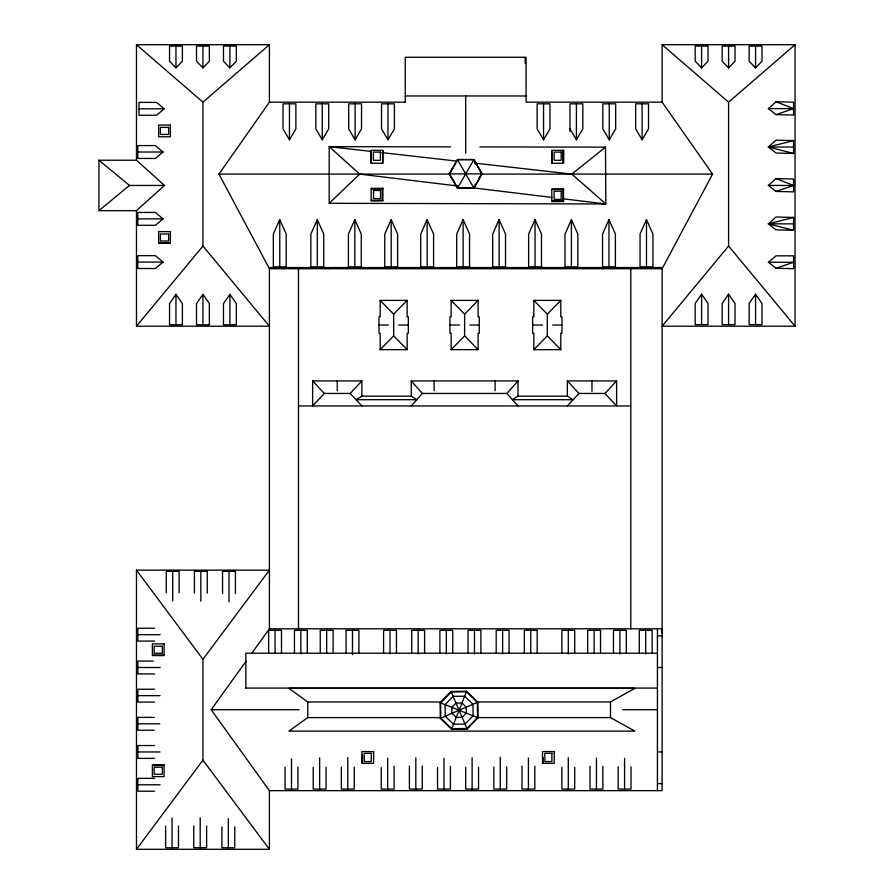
<?xml version="1.0" encoding="UTF-8"?>
<svg xmlns="http://www.w3.org/2000/svg" width="894" height="894" viewBox="0 0 894 894"><rect width="100%" height="100%" fill="white"/><g stroke="black" fill="none" stroke-linecap="round" stroke-linejoin="round"><path stroke-width="1.34" d="M551.799 162.842L551.799 150.74M382.755 151.354L382.766 150.762L382.755 162.842L382.174 162.842M563.533 151.354L563.533 150.762L563.533 162.842L562.941 162.842L562.941 151.354M362.416 762.504L362.506 754.894M543.038 762.504L543.105 757.43M662.007 632.986L662.13 628.795L269.407 628.795L251.616 653.525M451.515 729.213L466.634 691.252L477.843 702.159L478.055 717.793L467.149 729.001L451.515 729.213L440.306 718.307L440.094 702.673L451.001 691.464L466.634 691.252M279.766 219.645L273.34 234.027L273.34 266.96L286.192 266.96L286.192 234.027L279.766 219.645L279.766 266.96M317.303 219.645L310.877 234.027L310.877 266.96L323.729 266.96L323.729 234.027L317.303 219.645L317.303 266.96M354.829 219.645L348.403 234.027L348.403 266.96L361.254 266.96L361.254 234.027L354.829 219.645L354.829 266.96M391.192 219.645L384.766 234.027L384.766 266.96L397.618 266.96L397.618 234.027L391.192 219.645L391.192 266.96M427.153 219.645L420.728 234.027L420.728 266.96L433.59 266.96L433.59 234.027L427.153 219.645L427.153 266.96M463.126 219.645L456.7 234.027L456.7 266.96L469.551 266.96L469.551 234.027L463.126 219.645L463.126 266.96M499.098 219.645L492.672 234.027L492.672 266.96L505.523 266.96L505.523 234.027L499.098 219.645L499.098 266.96M535.059 219.645L528.633 234.027L528.633 266.96L541.496 266.96L541.496 234.027L535.059 219.645L535.059 266.96M571.422 219.645L564.997 234.027L564.997 266.96L577.848 266.96L577.848 234.027L571.422 219.645L571.422 266.96M608.959 219.645L602.534 234.027L602.534 266.96L615.385 266.96L615.385 234.027L608.959 219.645L608.959 266.96M646.485 219.645L640.059 234.027L640.059 266.96L652.911 266.96L652.911 234.027L646.485 219.645L646.485 266.96M662.13 44.7L728.588 102.173L728.588 246.04L662.13 326.198L795.057 326.198L795.057 44.7L662.13 44.7L662.13 102.173L712.585 174.107L662.13 268.725L269.407 268.725L218.952 174.107L269.407 102.173L269.407 44.7L136.48 44.7L136.48 160.227L164.485 185.449L136.48 210.66L98.943 210.66L98.943 160.227L136.48 160.227M457.549 159.724L449.38 174.017L457.549 188.299L473.876 188.299L482.034 173.76L473.876 159.478L457.549 159.478L449.38 173.76L457.549 188.042M474.211 186.522L475.496 184.265M478.726 178.621L480.022 176.364M449.347 173.883L457.527 159.724L473.876 159.724L482.045 173.883L473.876 188.042L457.527 188.042L449.347 173.883L482.045 173.883M457.527 188.042L473.876 159.724L482.034 174.017M289.444 139.799L295.869 128.87L295.869 103.838L283.018 103.838L283.018 128.87L289.444 139.799L289.444 103.838M322.287 139.799L328.713 128.87L328.713 103.838L315.861 103.838L315.861 128.87L322.287 139.799L322.287 103.838M355.119 139.799L361.545 128.87L361.545 103.838L348.694 103.838L348.694 128.87L355.119 139.799L355.119 103.838M387.962 139.799L394.388 128.87L394.388 103.838L381.537 103.838L381.537 128.87L387.962 139.799L387.962 103.838M543.563 139.799L549.989 128.87L549.989 103.827L537.138 103.827L537.138 128.87L543.563 139.799L543.563 103.827M569.981 128.87L576.406 139.799L582.832 128.87L582.832 103.827L569.981 103.827L569.981 131.653M609.25 139.799L615.675 128.87L615.675 103.827L602.824 103.827L602.824 128.87L609.25 139.799L609.25 103.827M642.093 139.799L648.519 128.87L648.519 103.827L635.668 103.827L635.668 128.87L642.093 139.799L642.093 103.827M175.962 294.338L169.536 303.58L169.536 324.757L182.387 324.757L182.387 303.58L175.962 294.338L175.962 324.757M202.938 294.338L196.512 303.58L196.512 324.757L209.364 324.757L209.364 303.58L202.938 294.338L202.938 324.757M229.914 294.338L223.489 303.58L223.489 324.757L236.34 324.757L236.34 303.58L229.914 294.338L229.914 324.757M701.611 294.193L695.186 303.435L695.186 324.611L708.037 324.611L708.037 303.435L701.611 294.193L701.611 324.611M728.588 294.193L722.162 303.435L722.162 324.611L735.013 324.611L735.013 303.435L728.588 294.193L728.588 324.611M755.564 294.193L749.138 303.435L749.138 324.611L761.99 324.611L761.99 303.435L755.564 294.193L755.564 324.611M269.407 849.3L202.938 760.157L202.938 659.291L269.407 570.148L136.48 570.148L136.48 849.3L269.407 849.3L269.407 790.654L211.185 709.724L245.962 661.392M136.48 849.3L202.938 760.157M202.938 246.04L269.407 326.198L136.48 326.198L202.938 246.04L202.938 102.173L136.48 44.7M411.251 405.954L422.326 393.438L506.92 393.438L517.984 380.922L411.251 380.922L411.251 396.176L416.783 399.696L356.069 399.696L361.891 396.176L411.251 396.176M361.891 380.922L350.236 393.438L324.287 393.438L312.632 405.954L312.632 380.922L361.891 380.922L361.891 396.176M567.344 405.954L578.999 393.438L604.947 393.438L616.603 405.954L616.603 380.922L567.344 380.922L567.344 396.176L573.177 399.696L512.452 399.696L517.984 396.176L567.344 396.176M604.947 393.438L616.603 380.922M175.962 67.888L182.387 61.25L182.387 46.075L169.536 46.075L169.536 61.25L175.962 67.888L175.962 46.075M202.938 67.888L209.364 61.25L209.364 46.075L196.512 46.075L196.512 61.25L202.938 67.888L202.938 46.075M229.914 67.888L236.34 61.25L236.34 46.075L223.489 46.075L223.489 61.25L229.914 67.888L229.914 46.075M701.611 67.888L708.037 61.25L708.037 46.075L695.186 46.075L695.186 61.25L701.611 67.888L701.611 46.075M728.588 67.888L735.013 61.25L735.013 46.075L722.162 46.075L722.162 61.25L728.588 67.888L728.588 46.075M755.564 67.888L761.99 61.25L761.99 46.075L749.138 46.075L749.138 61.25L755.564 67.888L755.564 46.075M407.15 349.655L393.662 335.865L393.662 314.174L407.15 300.384L380.173 300.384L380.173 316.811L379 316.811L379 333.227L380.173 333.227L380.173 349.655L407.15 349.655L407.15 333.227L408.323 333.227L408.323 316.811L407.15 316.811L407.15 300.384M380.173 349.655L393.662 335.865M451.135 349.655L464.623 335.865L464.623 314.174L478.111 300.384L451.135 300.384L451.135 316.811L449.961 316.811L449.961 333.227L451.135 333.227L451.135 349.655L478.111 349.655L478.111 333.227L479.285 333.227L479.285 316.811L478.111 316.811L478.111 300.384M560.795 349.655L547.307 335.865L547.307 314.174L560.795 300.384L533.819 300.384L533.819 316.811L532.645 316.811L532.645 333.227L533.819 333.227L533.819 349.655L560.795 349.655L560.795 333.227L561.968 333.227L561.968 316.811L560.795 316.811L560.795 300.384M533.819 349.655L547.307 335.865M525.214 57.92L525.214 63.396M450.61 146.873L329.193 146.661L329.193 203.307L359.69 174.107L457.873 186.019M768.359 108.621L776.026 101.76L793.581 102.195L793.581 115.047L776.026 114.611L768.359 108.621L793.581 108.621L776.026 101.76M793.581 153.466L768.359 147.029L776.026 140.168L793.581 140.604L793.581 153.466L776.026 153.019L768.359 147.029L793.581 140.604M768.359 185.449L776.026 178.577L793.581 179.023L793.581 191.875L776.026 191.428L768.359 185.449L793.581 185.449L776.026 178.577M793.581 230.283L768.359 223.858L776.026 216.996L793.581 217.432L793.581 230.283L776.026 229.847L768.359 223.858L793.581 217.432M202.938 102.173L269.407 44.7M728.588 102.173L795.057 44.7M164.239 108.822L156.573 115.248L139.006 115.248L139.006 102.397L156.573 102.397L164.239 108.822L139.006 108.822M163.043 152.014L155.377 158.45L137.81 158.45L137.81 145.588L155.377 145.588L163.043 152.014L137.81 152.014M163.043 218.874L155.377 225.299L137.81 225.299L137.81 212.448L155.377 212.448L163.043 218.874L137.81 218.874M163.043 262.076L155.377 268.502L137.81 268.502L137.81 255.65L155.377 255.65L163.043 262.076L137.81 262.076M768.359 262.266L776.026 255.84L793.581 255.84L793.581 268.692L776.026 268.256L768.359 262.266L793.581 262.266L776.026 268.256M98.943 210.66L129.44 185.449L164.485 185.449M474.781 163.133L571.836 174.107L605.506 147.141L605.841 203.966L329.193 203.307M441.804 717.603L307.759 717.603L288.952 731.124L634.896 731.124L610.479 717.603L476.435 717.603M476.435 701.958L610.479 701.958L634.896 688.335L288.952 688.335L307.759 701.958L441.804 701.958M440.306 718.307L477.843 702.159M776.026 114.611L793.581 108.621M776.026 191.428L793.581 185.449M460.321 710.73L459.069 710.227M405.261 95.96L526.074 95.96M269.407 102.173L405.463 102.173M662.13 102.173L526.074 102.173L526.074 57.261L405.261 57.261L405.261 102.173M768.359 147.029L793.581 147.029M371.613 150.74L371.032 150.74L371.032 162.842L371.613 162.842M218.952 174.107L450.297 174.107M481.24 174.107L712.585 174.107M371.166 188.735L382.889 188.735M382.308 188.891L371.748 188.891L371.748 188.31M551.799 189.439L563.533 189.439M371.166 200.457L382.889 200.301M551.799 201.005L563.533 201.005M551.799 201.172L563.533 201.172M768.359 223.858L793.581 223.858M159.233 242.766L169.782 242.766M379 325.025L388.331 325.025M398.746 325.025L408.323 325.025M449.961 325.025L459.583 325.025M469.898 325.025L479.285 325.025M532.645 325.025L542.468 325.025M552.637 325.025L561.968 325.025M298.462 405.954L630.784 405.954M154.561 628.236L137.855 628.236L137.855 641.087L154.561 641.087M137.855 634.662L160.138 634.662M657.436 635.835L662.13 635.835M657.436 653.223L245.872 653.223L245.872 688.179M152.963 655.011L163.524 655.011M153.209 661.079L137.855 661.079L137.855 673.931L154.606 673.931M137.855 667.505L160.182 667.505M657.436 667.505L662.13 667.505M245.872 688.089L657.436 688.089M154.494 689.229L137.855 689.229L137.855 702.081L154.494 702.081M137.855 695.655L160.037 695.655M211.185 709.724L299.043 709.724M622.57 709.724L657.436 709.724M154.304 717.379L137.855 717.379L137.855 730.23L154.304 730.23M137.855 723.805L159.791 723.805M154.461 745.529L137.855 745.529L137.855 758.38L154.461 758.38M137.855 751.955L159.992 751.955M657.436 751.955L662.13 751.955M152.963 765.465L163.524 765.465M154.528 778.361L137.855 778.361L137.855 791.212L154.528 791.212M657.436 783.613L662.13 783.613M137.855 784.787L160.093 784.787M269.407 790.654L662.13 790.654L662.13 267.552L269.407 267.552L269.407 628.795M479.91 146.918L605.506 147.141M552.391 201.005L562.941 201.027L562.941 189.014M370.798 151.365L329.193 146.661L359.69 174.107M381.883 152.617L456.756 161.088M473.094 187.863L551.911 197.429M562.974 198.77L605.841 203.966L571.836 174.107M440.094 702.673L478.055 717.793M98.943 160.227L129.44 185.449M533.819 300.384L547.307 314.174M451.135 300.384L464.623 314.174M464.623 335.865L478.111 349.655M380.173 300.384L393.662 314.174M567.344 380.922L578.999 393.438M350.236 393.438L361.891 405.954M312.632 380.922L324.287 393.438M506.92 393.438L517.984 405.954M411.251 380.922L422.326 393.438M728.588 246.04L795.057 326.198M136.48 570.148L202.938 659.291M457.527 159.724L473.876 188.042M474.211 161.691L475.496 163.948M451.001 691.464L467.149 729.001M657.436 628.795L657.436 790.654M652.128 652.631L652.128 630.326L639.277 630.326L639.277 652.631M645.703 630.326L645.703 654.028M631.019 766.728L631.019 789.078L618.167 789.078L618.167 766.728M630.784 268.938L630.784 628.795M626.325 652.631L626.325 630.326L613.474 630.326L613.474 652.631M624.593 758.347L624.593 789.078M619.9 630.326L619.9 654.028M610.479 701.958L610.479 717.603M602.869 766.214L602.869 789.078L590.018 789.078L590.018 766.214M602.332 267.552L602.332 268.725M600.522 652.184L600.522 630.326L587.671 630.326L587.671 652.184M596.443 758.146L596.443 789.078M594.097 630.326L594.097 653.548M591.973 380.922L591.973 391.337M576.406 103.827L576.406 139.799M574.719 652.609L574.719 630.326L561.868 630.326L561.868 652.609M574.719 767.242L574.719 789.078L561.868 789.078L561.868 767.242M568.293 630.326L568.293 654.006M568.293 757.699L568.293 789.078M537.193 653.346L537.193 630.326L524.342 630.326L524.342 653.346M534.847 766.124L534.847 789.078L521.995 789.078L521.995 766.124M530.768 630.326L530.768 653.346M528.421 758.023L528.421 789.078M517.984 380.922L517.984 396.176M509.044 652.598L509.044 630.326L496.192 630.326L496.192 652.598M506.697 766.974L506.697 789.078L493.846 789.078L493.846 766.974M502.618 630.326L502.618 653.983M500.271 757.307L500.271 789.078M495.12 380.922L495.12 390.745M480.894 652.631L480.894 630.326L468.043 630.326L468.043 652.631M478.547 767.208L478.547 789.078L465.696 789.078L465.696 767.208M474.468 630.326L474.468 654.028M472.121 757.643L472.121 789.078M465.673 95.96L465.673 153.176M452.744 652.631L452.744 630.326L439.893 630.326L439.893 652.631M450.397 766.281L450.397 789.078L437.546 789.078L437.546 767.622M446.318 630.326L446.318 654.028M443.972 758.235L443.972 789.078M434.126 380.922L434.126 390.656M424.594 652.631L424.594 630.326L411.743 630.326L411.743 652.631M422.247 766.035L422.247 789.078L409.396 789.078L409.396 766.035M418.168 630.326L418.168 654.028M415.822 757.9L415.822 789.078M396.444 652.631L396.444 630.326L383.593 630.326L383.593 652.631M394.098 766.158L394.098 789.078L381.246 789.078L381.246 767.51M390.019 630.326L390.019 654.028M387.672 758.067L387.672 789.078M382.308 188.31L382.308 200.312M358.907 653.201L358.907 630.326L346.056 630.326L346.056 653.201M354.225 767.108L354.225 789.078L341.363 789.078L341.363 767.108M352.482 630.326L352.482 654.553M347.788 757.509L347.788 789.078M337.262 380.922L337.262 390.801M333.104 652.028L333.104 630.326L320.253 630.326L320.253 652.028M329.193 267.552L329.193 268.725M326.679 630.326L326.679 653.391M326.075 767.32L326.075 789.078L313.213 789.078L313.213 767.32M319.639 757.799L319.639 789.078M307.759 701.958L307.759 717.603M307.301 652.631L307.301 630.326L294.45 630.326L294.45 652.631M300.876 630.326L300.876 654.028M298.462 268.938L298.462 628.795M297.925 767.108L297.925 789.078L285.063 789.078L285.063 767.108M291.5 758.872L291.5 789.078M281.498 653.436L281.498 630.326L268.647 630.326L268.647 653.436M275.073 630.326L275.073 653.436M235.413 593.605L235.413 571.355L222.55 571.355L222.55 593.605M234.776 826.861L234.776 847.736L221.924 847.736L221.924 826.861M228.987 571.355L228.987 601.941M228.35 818.513L228.35 847.736M207.263 593.102L207.263 571.355L194.411 571.355L194.411 593.102M206.626 825.922L206.626 847.736L193.774 847.736L193.774 825.922M200.837 571.355L200.837 601.26M200.2 817.731L200.2 847.736M179.113 592.778L179.113 571.355L166.262 571.355L166.262 592.778M178.476 826.134L178.476 847.736L165.625 847.736L165.625 826.134M172.687 571.355L172.687 600.824M172.05 818.021L172.05 847.736M136.48 210.66L136.48 326.198M451.213 691.956L440.597 702.874L440.798 718.094L451.716 728.711L466.936 728.498L477.552 717.591L477.351 702.371L466.433 691.744L451.213 691.956M453.113 696.359L445.044 704.64L445.212 716.195L453.493 724.252L465.036 724.095L473.094 715.815L472.937 704.26L464.656 696.202L453.113 696.359M456.007 703.097L451.861 707.355L451.939 713.3L456.197 717.446L462.142 717.368L466.288 713.099L466.21 707.154L461.952 703.008L456.007 703.097M170.374 125.048L158.64 125.048L158.64 136.771L170.374 136.771L170.374 125.048M168.62 127.384L160.406 127.384L160.406 134.424L168.62 134.424L168.62 127.384M382.755 150.348L371.032 150.348L371.032 163.244L382.755 163.244L382.755 150.348M563.533 150.348L551.799 150.348L551.799 163.244L563.533 163.244L563.533 150.348M380.419 152.103L373.379 152.103L373.379 160.317L380.419 160.317L380.419 152.103M561.186 152.103L554.146 152.103L554.146 160.317L561.186 160.317L561.186 152.103M382.889 188.31L371.166 188.31L371.166 200.882L382.889 200.882L382.889 188.31M563.533 189.014L551.799 189.014L551.799 201.597L563.533 201.597L563.533 189.014M380.542 190.489L373.513 190.489L373.513 198.703L380.542 198.703L380.542 190.489M561.186 191.204L554.146 191.204L554.146 199.407L561.186 199.407L561.186 191.204M170.374 231.624L158.64 231.624L158.64 243.358L170.374 243.358L170.374 231.624M168.62 233.971L160.406 233.971L160.406 241.011L168.62 241.011L168.62 233.971M164.116 643.87L152.382 643.87L152.382 655.604L164.116 655.604L164.116 643.87M162.35 646.217L154.137 646.217L154.137 653.257L162.35 653.257L162.35 646.217M373.625 751.563L361.891 751.563L361.891 763.297L373.625 763.297L373.625 751.563M554.246 751.563L542.513 751.563L542.513 763.297L554.246 763.297L554.246 751.563M371.278 753.329L364.238 753.329L364.238 761.532L371.278 761.532L371.278 753.329M551.9 753.329L544.859 753.329L544.859 761.532L551.9 761.532L551.9 753.329M164.116 764.873L152.382 764.873L152.382 776.607L164.116 776.607L164.116 764.873M162.35 767.22L154.137 767.22L154.137 774.26L162.35 774.26L162.35 767.22"/></g></svg>
